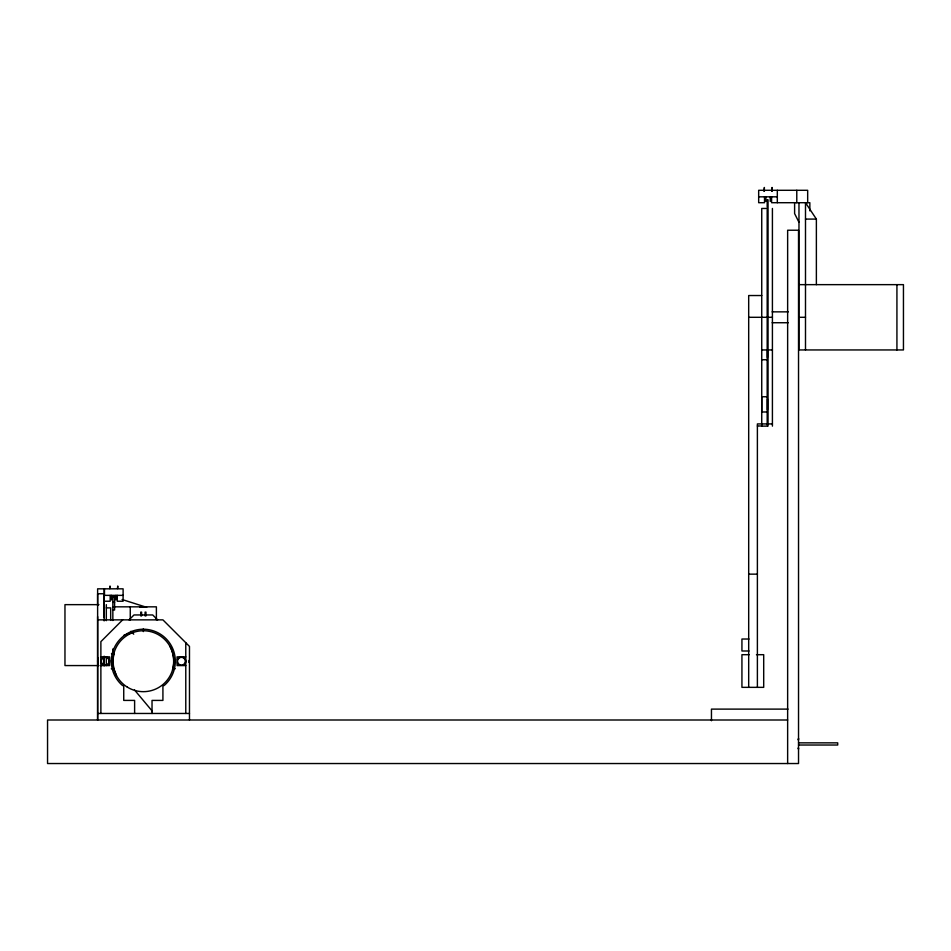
<?xml version="1.0" encoding="UTF-8"?>
<svg xmlns="http://www.w3.org/2000/svg" width="951" height="951" viewBox="0 0 951 951"><rect width="100%" height="100%" fill="white"/><g stroke="black" fill="none" stroke-linecap="round" stroke-linejoin="round"><path stroke-width="1.43" d="M97.62 616.605L97.62 720.002L97.62 593.745L104.146 593.745L104.146 617.556M104.146 665.581L104.146 656.868M189.475 720.002L189.475 646.418L162.918 619.862L97.62 619.862M798.495 738.689L798.341 740.092L798.531 738.511M114.168 652.422L112.884 660.279L113.692 668.196L116.509 675.638M172.535 669.98C174.568 662.205 173.831 653.967 170.193 646.775M122.643 619.862L100.877 641.64L100.877 713.464M129.074 619.862L133.996 614.952L152.707 614.952L157.628 619.862M123.761 635.327L133.318 632.272M111.481 653.658L113.965 653.646M172.725 668.767L175.222 668.755M758.672 196.821L777.312 196.821M765.876 208.459L761.739 208.459L761.739 426.131L767.184 426.131L767.184 199.758M805.497 219.087L816.374 219.087L816.374 284.646M798.971 284.646L903.45 284.646L903.45 349.944L798.971 349.944L798.971 202.706M761.739 295.535L748.687 295.535L748.687 687.347M772.141 311.857L788.284 311.857M748.687 317.301L772.414 317.301M798.971 317.301L805.497 317.301M772.141 322.734L788.284 322.734M761.739 349.944L772.414 349.944M761.739 359.74L767.184 359.74M767.184 396.745L761.715 396.745L761.715 411.985L767.184 411.985M767.184 423.92L757.388 423.92L757.388 687.347M768.051 423.92L772.414 423.92M757.388 425.989L761.739 425.989M748.687 574.154L757.388 574.154M104.146 595.362L123.107 595.362M104.146 601.234L110.185 601.234L110.185 595.362M112.848 602.328L114.596 602.328M98.94 604.646L64.965 604.646L64.965 665.569L98.94 665.569M112.848 606.833L156.392 606.833L156.392 619.755M106.322 607.891L110.673 607.891L110.673 620.421M112.848 610.019L114.596 610.019L114.596 595.944L112.848 595.944L112.848 620.528M749.008 639.024L741.935 639.024L741.935 650.995L749.008 650.995M749.186 654.692L741.935 654.692L741.935 687.347L763.701 687.347L763.701 654.692L756.449 654.692M100.877 656.868L109.591 656.868L109.591 665.581L100.877 665.581M185.778 656.868L177.064 656.868L177.064 665.581L185.778 665.581M111.303 668.755L113.906 668.755M788.022 709.113L711.455 709.113L711.455 720.727M97.62 713.464L189.475 713.464M787.642 720.002L47.55 720.002L47.55 763.534L798.531 763.534L798.531 230.225L787.642 230.225L787.642 763.534M798.531 742.85L837.712 742.85L837.712 745.025L798.531 745.025M122.108 599.51L146.692 607.344M111.053 595.968L116.581 597.739M130.846 631.309L133.734 634.186M134.471 689.891L152.326 711.217M816.374 219.087L805.497 202.706L805.497 349.944M798.971 222.296L794.608 213.583L794.608 202.706M798.495 749.198L798.341 747.795L798.471 748.913M896.924 284.646L896.924 349.944M809.848 210.872L809.848 202.706L771.594 202.706L771.594 196.821M807.672 202.706L807.672 190.295L758.672 190.295L758.672 202.706L764.521 202.706L764.521 196.821M796.783 190.295L796.783 202.706M777.312 190.295L777.312 202.706M772.414 208.459L772.414 426.131M772.081 191.282L772.081 187.466L771.76 191.282M770.227 196.821L770.227 201.398M768.051 199.758L768.051 426.131M767.457 349.659L767.457 357.564M767.457 398.873L767.457 409.75M765.876 196.821L765.876 201.398M764.354 191.282L764.354 187.466L764.033 191.282M185.778 642.721L185.778 713.464M152.029 713.464L152.029 700.412L162.918 700.412L162.918 686.182L164.606 685.124A32.001 32.001 0 0 0 166.389 639.036A32.001 32.001 0 0 0 120.266 639.036A32.001 32.001 0 0 0 122.049 685.124L123.737 686.182L123.737 700.412L134.614 700.412L134.614 713.464M145.967 615.927L145.967 612.123L145.087 612.123L145.087 615.927M143.351 628.849L143.351 631.571M141.604 615.927L141.604 612.123L140.736 612.123L140.736 615.927M130.263 606.833L130.263 620.088M117.746 588.538L117.746 585.994L117.425 588.538M117.258 595.362L117.258 601.234L123.107 601.234L123.107 588.824L97.62 588.824L97.62 605.632M115.903 595.362L115.903 599.926M111.54 595.362L111.54 599.926M110.019 588.538L110.019 585.994L109.698 588.538M106.322 604.646L106.322 620.67M106.322 657.248L106.322 665.569M104.467 588.824L104.467 595.362M104.146 588.824L104.146 620.908M104.146 656.19L104.146 665.748M185.481 659.566A4.351 4.351 0 0 1 185.457 662.895M184.066 664.678A4.351 4.351 0 0 1 183.079 665.236M179.751 665.213A4.351 4.351 0 0 1 177.409 662.835M177.433 659.507A4.351 4.351 0 0 1 183.139 657.189M184.114 657.771A4.351 4.351 0 0 1 184.91 658.579M98.131 663.893A7.62 7.62 0 0 1 98.31 658.068M107.665 657.581A4.351 4.351 0 0 1 107.19 665.106M103.861 665.331A4.351 4.351 0 0 1 101.353 663.132M101.127 659.804A4.351 4.351 0 0 1 101.638 658.793M102.387 657.937A4.351 4.351 0 0 1 106.655 657.082M189.023 660.458A7.62 7.62 0 0 1 188.964 662.443M139.963 607.344A10.889 10.889 0 0 1 145.586 607.047M112.848 649.224L112.848 653.682L112.848 649.224M127.315 687.121A30.48 30.48 0 0 0 173.807 662.122A30.48 30.48 0 0 0 128.92 634.365A30.48 30.48 0 0 0 127.315 687.121M179.466 664.618A3.923 3.923 0 0 0 185.338 661.23A3.923 3.923 0 0 0 179.466 657.83A3.923 3.923 0 0 0 179.466 664.618M103.279 664.618A3.923 3.923 0 0 0 109.151 661.23A3.923 3.923 0 0 0 103.279 657.83A3.923 3.923 0 0 0 103.279 664.618"/></g></svg>
